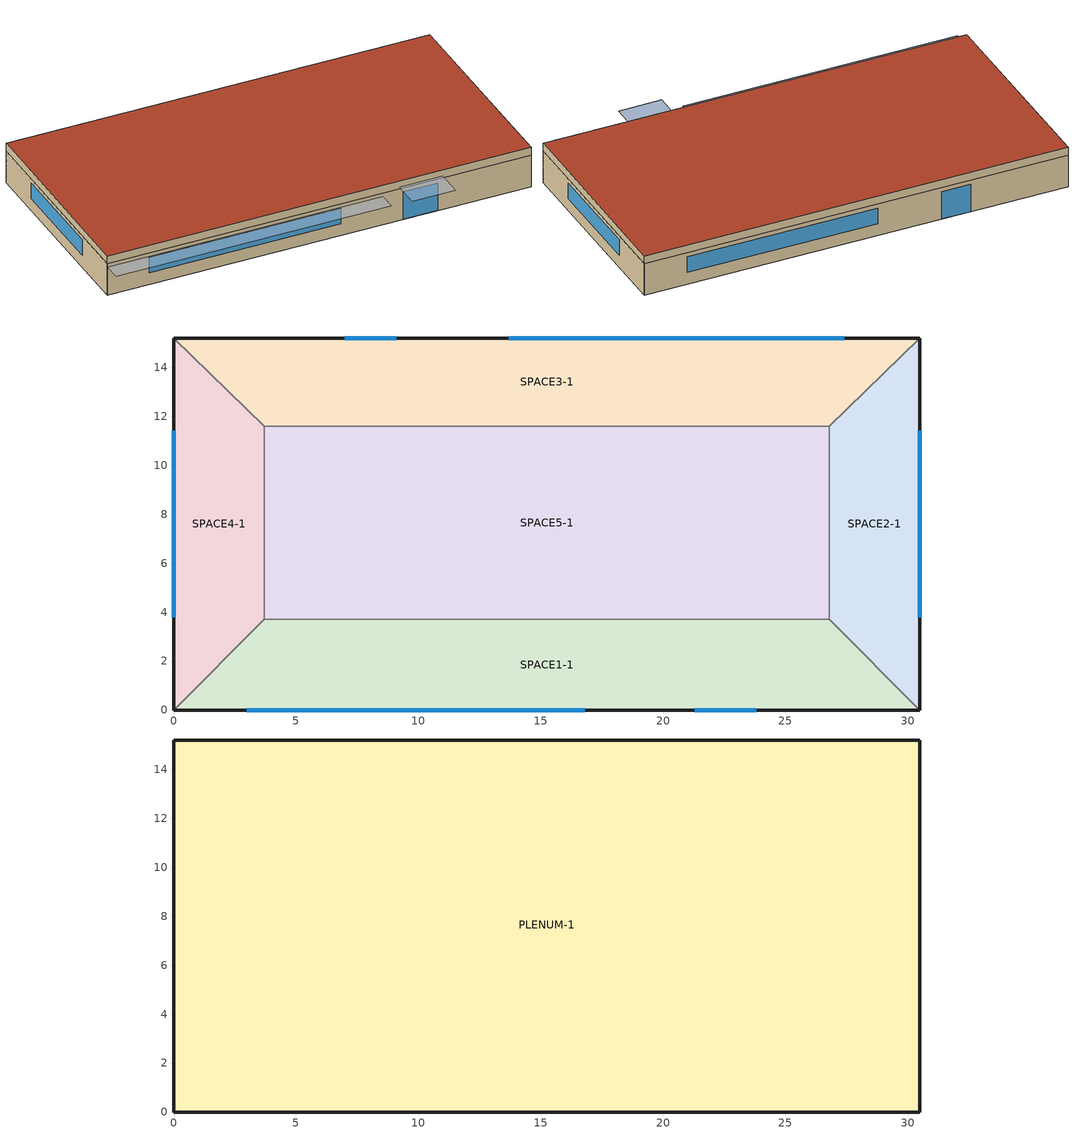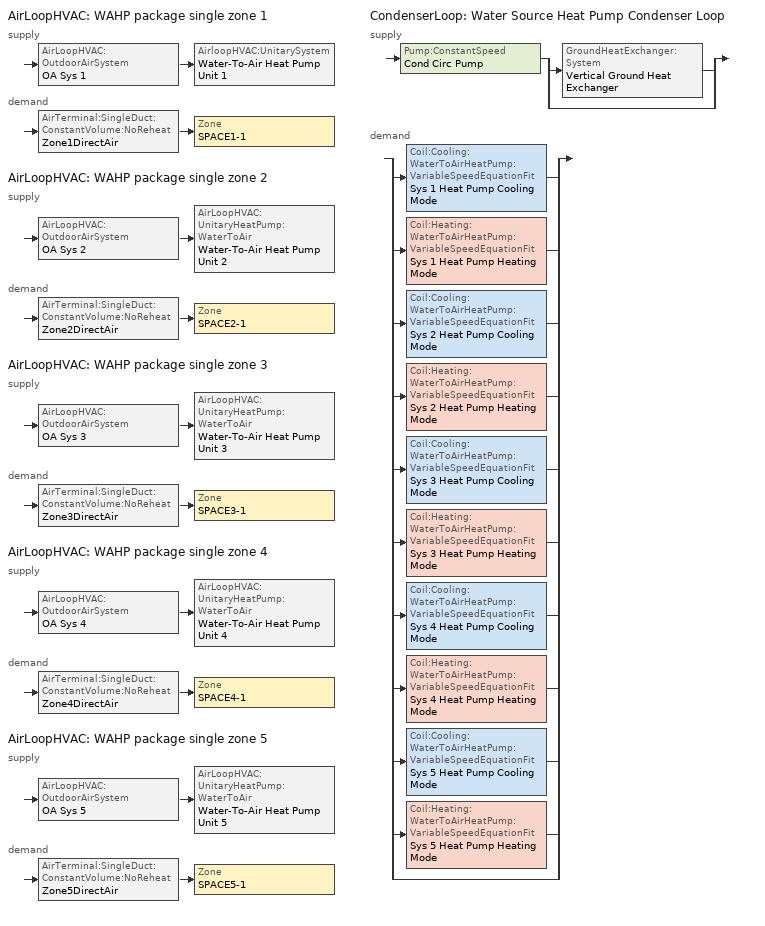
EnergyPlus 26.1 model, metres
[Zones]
SPACE3-1
 floor ground (FLOOR-SLAB-1): 26.8,11.6 3.7,11.6 0,15.2 30.5,15.2 z0
 wall outside (WALL-1): 30.5,15.2 0,15.2 z0:2.4
 wall to SPACE2-1 (INT-WALL-1): 26.8,11.6 30.5,15.2 z0:2.4
 wall to SPACE4-1 (INT-WALL-1): 0,15.2 3.7,11.6 z0:2.4
 wall to SPACE5-1 (INT-WALL-1): 3.7,11.6 26.8,11.6 z0:2.4
 window (Sgl Grey 3mm): 9.1,15.2 7,15.2 z0:2.1
 window (Dbl Clr 3mm/13mm Air): 27.4,15.2 13.7,15.2 z0.9:2.1
SPACE1-1
 floor ground (FLOOR-SLAB-1): 26.8,3.7 30.5,0 0,0 3.7,3.7 z0
 wall outside (WALL-1): 0,0 30.5,0 z0:2.4
 wall to SPACE2-1 (INT-WALL-1): 30.5,0 26.8,3.7 z0:2.4
 wall to SPACE4-1 (INT-WALL-1): 3.7,3.7 0,0 z0:2.4
 wall to SPACE5-1 (INT-WALL-1): 26.8,3.7 3.7,3.7 z0:2.4
 window (Sgl Grey 3mm): 21.3,0 23.8,0 z0:2.1
 window (Dbl Clr 3mm/13mm Air): 3,0 16.8,0 z0.9:2.1
SPACE2-1
 floor ground (FLOOR-SLAB-1): 26.8,11.6 30.5,15.2 30.5,0 26.8,3.7 z0
 wall outside (WALL-1): 30.5,0 30.5,15.2 z0:2.4
 wall to SPACE5-1 (INT-WALL-1): 26.8,11.6 26.8,3.7 z0:2.4
 window (Dbl Clr 3mm/13mm Air): 30.5,3.8 30.5,11.4 z0.9:2.1
SPACE4-1
 floor ground (FLOOR-SLAB-1): 3.7,3.7 0,0 0,15.2 3.7,11.6 z0
 wall outside (WALL-1): 0,15.2 0,0 z0:2.4
 wall to SPACE5-1 (INT-WALL-1): 3.7,3.7 3.7,11.6 z0:2.4
 window (Dbl Clr 3mm/13mm Air): 0,11.4 0,3.8 z0.9:2.1
SPACE5-1
 floor ground (FLOOR-SLAB-1): 26.8,11.6 26.8,3.7 3.7,3.7 3.7,11.6 z0
PLENUM-1
 floor to SPACE1-1 (CLNG-1): 26.8,3.7 30.5,0 0,0 3.7,3.7 z2.4
 floor to SPACE2-1 (CLNG-1): 26.8,11.6 30.5,15.2 30.5,0 26.8,3.7 z2.4
 floor to SPACE3-1 (CLNG-1): 26.8,11.6 3.7,11.6 0,15.2 30.5,15.2 z2.4
 floor to SPACE4-1 (CLNG-1): 3.7,3.7 0,0 0,15.2 3.7,11.6 z2.4
 floor to SPACE5-1 (CLNG-1): 26.8,11.6 26.8,3.7 3.7,3.7 3.7,11.6 z2.4
 wall outside (WALL-1): 30.5,15.2 0,15.2 0,0 30.5,0 30.5,15.2 z2.4:3
 roof outside (ROOF-1): 0,15.2 0,0 30.5,0 30.5,15.2 z3
shading: 0,-1.3 0,0 19.8,0 19.8,-1.3 z2.2; 21,-2 21,0 24.1,0 24.1,-2 z2.6
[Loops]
AirLoopHVAC 'WAHP package single zone 1'
 supply: AirLoopHVAC:OutdoorAirSystem 'OA Sys 1' > AirloopHVAC:UnitarySystem 'Water-To-Air Heat Pump Unit 1'
 demand: AirTerminal:SingleDuct:ConstantVolume:NoReheat 'Zone1DirectAir' > Zone 'SPACE1-1'
AirLoopHVAC 'WAHP package single zone 2'
 supply: AirLoopHVAC:OutdoorAirSystem 'OA Sys 2' > AirLoopHVAC:UnitaryHeatPump:WaterToAir 'Water-To-Air Heat Pump Unit 2'
 demand: AirTerminal:SingleDuct:ConstantVolume:NoReheat 'Zone2DirectAir' > Zone 'SPACE2-1'
AirLoopHVAC 'WAHP package single zone 3'
 supply: AirLoopHVAC:OutdoorAirSystem 'OA Sys 3' > AirLoopHVAC:UnitaryHeatPump:WaterToAir 'Water-To-Air Heat Pump Unit 3'
 demand: AirTerminal:SingleDuct:ConstantVolume:NoReheat 'Zone3DirectAir' > Zone 'SPACE3-1'
AirLoopHVAC 'WAHP package single zone 4'
 supply: AirLoopHVAC:OutdoorAirSystem 'OA Sys 4' > AirLoopHVAC:UnitaryHeatPump:WaterToAir 'Water-To-Air Heat Pump Unit 4'
 demand: AirTerminal:SingleDuct:ConstantVolume:NoReheat 'Zone4DirectAir' > Zone 'SPACE4-1'
AirLoopHVAC 'WAHP package single zone 5'
 supply: AirLoopHVAC:OutdoorAirSystem 'OA Sys 5' > AirLoopHVAC:UnitaryHeatPump:WaterToAir 'Water-To-Air Heat Pump Unit 5'
 demand: AirTerminal:SingleDuct:ConstantVolume:NoReheat 'Zone5DirectAir' > Zone 'SPACE5-1'
CondenserLoop 'Water Source Heat Pump Condenser Loop'
 supply: Pump:ConstantSpeed 'Cond Circ Pump' > split
  | GroundHeatExchanger:System 'Vertical Ground Heat Exchanger'
  | bypass
 demand: split
  | Coil:Cooling:WaterToAirHeatPump:VariableSpeedEquationFit 'Sys 1 Heat Pump Cooling Mode'
  | Coil:Heating:WaterToAirHeatPump:VariableSpeedEquationFit 'Sys 1 Heat Pump Heating Mode'
  | Coil:Cooling:WaterToAirHeatPump:VariableSpeedEquationFit 'Sys 2 Heat Pump Cooling Mode'
  | Coil:Heating:WaterToAirHeatPump:VariableSpeedEquationFit 'Sys 2 Heat Pump Heating Mode'
  | Coil:Cooling:WaterToAirHeatPump:VariableSpeedEquationFit 'Sys 3 Heat Pump Cooling Mode'
  | Coil:Heating:WaterToAirHeatPump:VariableSpeedEquationFit 'Sys 3 Heat Pump Heating Mode'
  | Coil:Cooling:WaterToAirHeatPump:VariableSpeedEquationFit 'Sys 4 Heat Pump Cooling Mode'
  | Coil:Heating:WaterToAirHeatPump:VariableSpeedEquationFit 'Sys 4 Heat Pump Heating Mode'
  | Coil:Cooling:WaterToAirHeatPump:VariableSpeedEquationFit 'Sys 5 Heat Pump Cooling Mode'
  | Coil:Heating:WaterToAirHeatPump:VariableSpeedEquationFit 'Sys 5 Heat Pump Heating Mode'
  | bypass
[Building]
Building: Loads convergence tolerance value=0.04; Maximum number of warmup days=25; Minimum number of warmup days=6; North axis=30; Solar distribution=FullExterior; Temperature convergence tolerance value=0.4; Terrain=City
[Site:GroundTemperature:BuildingSurface]
20.03, 20.03, 20.13, 20.3, 20.43, 20.52, 20.62, 20.77, 20.78, 20.55, 20.44, 20.2
[Site:GroundTemperature:Deep]
16.5, 16.5, 16.5, 16.5, 16.5, 16.5, 16.5, 16.5, 16.5, 16.5, 16.5, 16.5
[Site:GroundTemperature:Undisturbed:KusudaAchenbach]
Vertical Ground Heat Exchanger Ground Temps: 3.2, 13.375, 8, 920, 2551.09, 0.692626
[Site:Location]
CHICAGO_IL_USA TMY2-94846: Elevation=190; Latitude=41.78; Longitude=-87.75; Time zone=-6
[SizingPeriod:DesignDay] Barometric pressure=99063; Day of month=21; Daylight saving time indicator=No; Humidity condition type=WetBulb; Rain indicator=No; Snow indicator=No; Solar model indicator=ASHRAEClearSky
Name | Daily dry bulb temperature range | Day type | Maximum dry bulb temperature | Month | Sky clearness | Wetbulb or dewpoint at maximum dry bulb | Wind direction | Wind speed
CHICAGO_IL_USA Annual Cooling 1% Design Conditions DB/MCWB | 10.7 | SummerDesignDay | 31.5 | 7 | 1 | 23 | 230 | 5.3
CHICAGO_IL_USA Annual Heating 99% Design Conditions DB | 0 | WinterDesignDay | -17.3 | 1 | 0 | -17.3 | 270 | 4.9
[Construction]
CLNG-1: MAT-CLNG-1
Dbl Clr 3mm/13mm Air: CLEAR 3MM, AIR 13MM, CLEAR 3MM
FLOOR-SLAB-1: CC03
INT-WALL-1: GP02, AL21, GP02
ROOF-1: RG01, BR01, IN46, WD01
Sgl Grey 3mm: GREY 3MM
WALL-1: WD01, PW03, IN02, GP01
[Material] Thermal absorptance=0.9
Name | Conductivity | Density | Roughness | Solar absorptance | Specific heat | Thickness | Visible absorptance
BR01 | 0.162 | 1121 | VeryRough | 0.7 | 1464 | 0.0095 | 0.7
CC03 | 1.31 | 2243 | MediumRough | 0.65 | 837 | 0.1016 | 0.65
GP01 | 0.16 | 801 | MediumSmooth | 0.75 | 837 | 0.0127 | 0.75
GP02 | 0.16 | 801 | MediumSmooth | 0.75 | 837 | 0.0159 | 0.75
IN02 | 0.043 | 10 | Rough | 0.75 | 837 | 0.0901 | 0.75
IN46 | 0.023 | 24 | VeryRough | 0.5 | 1590 | 0.0762 | 0.5
PW03 | 0.115 | 545 | MediumSmooth | 0.78 | 1213 | 0.0127 | 0.78
RG01 | 1.442 | 881 | Rough | 0.65 | 1674 | 0.0127 | 0.65
WD01 | 0.115 | 513 | MediumSmooth | 0.78 | 1381 | 0.0191 | 0.78
[Material:AirGap]
AL21: Thermal resistance=0.157
[Material:NoMass]
MAT-CLNG-1: Roughness=Rough; Solar absorptance=0.65; Thermal absorptance=0.65; Thermal resistance=0.652259; Visible absorptance=0.65
[WindowMaterial:Gas]
AIR 13MM: Gas type=Air; Thickness=0.0127
[WindowMaterial:Glazing] Back side infrared hemispherical emissivity=0.84; Conductivity=0.9; Front side infrared hemispherical emissivity=0.84; Infrared transmittance at normal incidence=0; Optical data type=SpectralAverage; Thickness=0.003
Name | Back side solar reflectance at normal incidence | Back side visible reflectance at normal incidence | Front side solar reflectance at normal incidence | Front side visible reflectance at normal incidence | Solar transmittance at normal incidence | Visible transmittance at normal incidence
CLEAR 3MM | 0.075 | 0.081 | 0.075 | 0.081 | 0.837 | 0.898
GREY 3MM | 0.061 | 0.061 | 0.061 | 0.061 | 0.626 | 0.611
[AirLoopHVAC] Design supply air flow rate=1
WAHP package single zone 1; WAHP package single zone 2; WAHP package single zone 3; WAHP package single zone 4; WAHP package single zone 5
[AirLoopHVAC:UnitaryHeatPump:WaterToAir] Availability schedule=FanAndCoilAvailSched; Cooling convergence=0.001; Fan placement=BlowThrough; Heating convergence=0.001; Maximum outdoor dry bulb temperature for supplemental heater operation=21; Maximum supply air temperature from supplemental heater=50; Supply air fan operating mode schedule=ContinuousFanSch; Supply air flow rate=1
Name | Controlling zone or thermostat location | Cooling coil | Heating coil | Supplemental heating coil | Supply air fan
Water-To-Air Heat Pump Unit 2 | SPACE2-1 | Sys 2 Heat Pump Cooling Mode | Sys 2 Heat Pump Heating Mode | Heat Pump DX Supp Heating Coil 2 | Supply Fan 2
Water-To-Air Heat Pump Unit 3 | SPACE3-1 | Sys 3 Heat Pump Cooling Mode | Sys 3 Heat Pump Heating Mode | Heat Pump DX Supp Heating Coil 3 | Supply Fan 3
Water-To-Air Heat Pump Unit 4 | SPACE4-1 | Sys 4 Heat Pump Cooling Mode | Sys 4 Heat Pump Heating Mode | Heat Pump DX Supp Heating Coil 4 | Supply Fan 4
Water-To-Air Heat Pump Unit 5 | SPACE5-1 | Sys 5 Heat Pump Cooling Mode | Sys 5 Heat Pump Heating Mode | Heat Pump DX Supp Heating Coil 5 | Supply Fan 5
[AirLoopHVAC:UnitarySystem]
Water-To-Air Heat Pump Unit 1: Availability schedule=On; Control type=Load; Controlling zone or thermostat location=SPACE1-1; Cooling coil=Sys 1 Heat Pump Cooling Mode; Cooling supply air flow rate=1; Cooling supply air flow rate method=SupplyAirFlowRate; Fan placement=BlowThrough; Heating coil=Sys 1 Heat Pump Heating Mode; Heating supply air flow rate=1; Heating supply air flow rate method=SupplyAirFlowRate; Maximum supply air temperature=50; No load supply air flow rate=0; No load supply air flow rate control set to low speed=No; No load supply air flow rate method=SupplyAirFlowRate; Supplemental heating coil=Heat Pump DX Supp Heating Coil 1; Supply air fan operating mode schedule=ContinuousFanSch; Supply fan=Supply Fan 1
[AirTerminal:SingleDuct:ConstantVolume:NoReheat] Availability schedule=FanAndCoilAvailSched; Maximum air flow rate=1
Zone1DirectAir; Zone2DirectAir; Zone3DirectAir; Zone4DirectAir; Zone5DirectAir
[AvailabilityManager:Scheduled]
Name | Schedule
Heat Pump 1 Avail; Heat Pump 2 Avail; Heat Pump 3 Avail; Heat Pump 4 Avail; Heat Pump 5 Avail | FanAndCoilAvailSched
Outdoor Air 1 Avail; Outdoor Air 2 Avail; Outdoor Air 3 Avail; Outdoor Air 4 Avail; Outdoor Air 5 Avail | OutdoorAirAvailSched
[Coil:Cooling:WaterToAirHeatPump:VariableSpeedEquationFit] Energy part load fraction curve=VS Energy Part Load Fraction 1; Fan delay time=60; Flag for using hot gas reheat 0 or 1=0; Initial moisture evaporation rate divided by steady state ac latent capacity=0; Latent capacity time constant=60; Maximum cycling rate=2.5; Nominal speed level=10; Nominal time for condensate to begin leaving the coil=0; Number of speeds=10; Rated air flow rate at selected nominal speed level=1; Rated water flow rate at selected nominal speed level=0.00165; Speed 1 energy input ratio function of air flow fraction curve=EIR VS AirFrac Test; Speed 1 energy input ratio function of temperature curve=EIR VS Temp1 Test; Speed 1 energy input ratio function of water flow fraction curve=EIR VS WaterFrac Test; Speed 1 reference unit gross rated cooling cop=4; Speed 1 reference unit gross rated sensible heat ratio=0.75; Speed 1 reference unit gross rated total cooling capacity=1524.1; Speed 1 reference unit rated air flow rate=0.135907; Speed 1 reference unit rated water flow rate=0.000381695; Speed 1 reference unit waste heat fraction of input power at rated conditions=0.1; Speed 1 total cooling capacity function of air flow fraction curve=TC VS AirFrac Test; Speed 1 total cooling capacity function of temperature curve=TC VS Temp1 Test; Speed 1 total cooling capacity function of water flow fraction curve=TC VS WaterFrac Test; Speed 1 waste heat function of temperature curve=wasteHeat VS Temp1 Test; Speed 2 energy input ratio function of air flow fraction curve=EIR VS AirFrac Test; Speed 2 energy input ratio function of temperature curve=EIR VS Temp1 Test; Speed 2 energy input ratio function of water flow fraction curve=EIR VS WaterFrac Test; Speed 2 reference unit gross rated cooling cop=4; Speed 2 reference unit gross rated sensible heat ratio=0.75; Speed 2 reference unit gross rated total cooling capacity=1877.9; Speed 2 reference unit rated air flow rate=0.151008; Speed 2 reference unit rated water flow rate=0.000381695; Speed 2 reference unit waste heat fraction of input power at rated conditions=0.1; Speed 2 total cooling capacity function of air flow fraction curve=TC VS AirFrac Test; Speed 2 total cooling capacity function of temperature curve=TC VS Temp1 Test; Speed 2 total cooling capacity function of water flow fraction curve=TC VS WaterFrac Test; Speed 2 waste heat function of temperature curve=wasteHeat VS Temp1 Test; Speed 3 energy input ratio function of air flow fraction curve=EIR VS AirFrac Test; Speed 3 energy input ratio function of temperature curve=EIR VS Temp1 Test; Speed 3 energy input ratio function of water flow fraction curve=EIR VS WaterFrac Test; Speed 3 reference unit gross rated cooling cop=4; Speed 3 reference unit gross rated sensible heat ratio=0.75; Speed 3 reference unit gross rated total cooling capacity=2226.6; Speed 3 reference unit rated air flow rate=0.166109; Speed 3 reference unit rated water flow rate=0.000381695; Speed 3 reference unit waste heat fraction of input power at rated conditions=0.1; Speed 3 total cooling capacity function of air flow fraction curve=TC VS AirFrac Test; Speed 3 total cooling capacity function of temperature curve=TC VS Temp1 Test; Speed 3 total cooling capacity function of water flow fraction curve=TC VS WaterFrac Test; Speed 3 waste heat function of temperature curve=wasteHeat VS Temp1 Test; Speed 4 energy input ratio function of air flow fraction curve=EIR VS AirFrac Test; Speed 4 energy input ratio function of temperature curve=EIR VS Temp1 Test; Speed 4 energy input ratio function of water flow fraction curve=EIR VS WaterFrac Test; Speed 4 reference unit gross rated cooling cop=4; Speed 4 reference unit gross rated sensible heat ratio=0.75; Speed 4 reference unit gross rated total cooling capacity=2911.3; Speed 4 reference unit rated air flow rate=0.19631; Speed 4 reference unit rated water flow rate=0.000381695; Speed 4 reference unit waste heat fraction of input power at rated conditions=0.1; Speed 4 total cooling capacity function of air flow fraction curve=TC VS AirFrac Test; Speed 4 total cooling capacity function of temperature curve=TC VS Temp1 Test; Speed 4 total cooling capacity function of water flow fraction curve=TC VS WaterFrac Test; Speed 4 waste heat function of temperature curve=wasteHeat VS Temp1 Test; Speed 5 energy input ratio function of air flow fraction curve=EIR VS AirFrac Test; Speed 5 energy input ratio function of temperature curve=EIR VS Temp1 Test; Speed 5 energy input ratio function of water flow fraction curve=EIR VS WaterFrac Test; Speed 5 reference unit gross rated cooling cop=4; Speed 5 reference unit gross rated sensible heat ratio=0.75; Speed 5 reference unit gross rated total cooling capacity=3581.7; Speed 5 reference unit rated air flow rate=0.226512; Speed 5 reference unit rated water flow rate=0.000381695; Speed 5 reference unit waste heat fraction of input power at rated conditions=0.1; Speed 5 total cooling capacity function of air flow fraction curve=TC VS AirFrac Test; Speed 5 total cooling capacity function of temperature curve=TC VS Temp1 Test; Speed 5 total cooling capacity function of water flow fraction curve=TC VS WaterFrac Test; Speed 5 waste heat function of temperature curve=wasteHeat VS Temp1 Test; Speed 6 energy input ratio function of air flow fraction curve=EIR VS AirFrac Test; Speed 6 energy input ratio function of temperature curve=EIR VS Temp1 Test; Speed 6 energy input ratio function of water flow fraction curve=EIR VS WaterFrac Test; Speed 6 reference unit gross rated cooling cop=4; Speed 6 reference unit gross rated sensible heat ratio=0.75; Speed 6 reference unit gross rated total cooling capacity=4239.5; Speed 6 reference unit rated air flow rate=0.256714; Speed 6 reference unit rated water flow rate=0.000381695; Speed 6 reference unit waste heat fraction of input power at rated conditions=0.1; Speed 6 total cooling capacity function of air flow fraction curve=TC VS AirFrac Test; Speed 6 total cooling capacity function of temperature curve=TC VS Temp1 Test; Speed 6 total cooling capacity function of water flow fraction curve=TC VS WaterFrac Test; Speed 6 waste heat function of temperature curve=wasteHeat VS Temp1 Test; Speed 7 energy input ratio function of air flow fraction curve=EIR VS AirFrac Test; Speed 7 energy input ratio function of temperature curve=EIR VS Temp1 Test; Speed 7 energy input ratio function of water flow fraction curve=EIR VS WaterFrac Test; Speed 7 reference unit gross rated cooling cop=4; Speed 7 reference unit gross rated sensible heat ratio=0.75; Speed 7 reference unit gross rated total cooling capacity=4885.7; Speed 7 reference unit rated air flow rate=0.286915; Speed 7 reference unit rated water flow rate=0.000381695; Speed 7 reference unit waste heat fraction of input power at rated conditions=0.1; Speed 7 total cooling capacity function of air flow fraction curve=TC VS AirFrac Test; Speed 7 total cooling capacity function of temperature curve=TC VS Temp1 Test; Speed 7 total cooling capacity function of water flow fraction curve=TC VS WaterFrac Test; Speed 7 waste heat function of temperature curve=wasteHeat VS Temp1 Test; Speed 8 energy input ratio function of air flow fraction curve=EIR VS AirFrac Test; Speed 8 energy input ratio function of temperature curve=EIR VS Temp1 Test; Speed 8 energy input ratio function of water flow fraction curve=EIR VS WaterFrac Test; Speed 8 reference unit gross rated cooling cop=4; Speed 8 reference unit gross rated sensible heat ratio=0.75; Speed 8 reference unit gross rated total cooling capacity=5520.7; Speed 8 reference unit rated air flow rate=0.317117; Speed 8 reference unit rated water flow rate=0.000381695; Speed 8 reference unit waste heat fraction of input power at rated conditions=0.1; Speed 8 total cooling capacity function of air flow fraction curve=TC VS AirFrac Test; Speed 8 total cooling capacity function of temperature curve=TC VS Temp1 Test; Speed 8 total cooling capacity function of water flow fraction curve=TC VS WaterFrac Test; Speed 8 waste heat function of temperature curve=wasteHeat VS Temp1 Test; Speed 9 energy input ratio function of air flow fraction curve=EIR VS AirFrac Test; Speed 9 energy input ratio function of temperature curve=EIR VS Temp1 Test; Speed 9 energy input ratio function of water flow fraction curve=EIR VS WaterFrac Test; Speed 9 reference unit gross rated cooling cop=4; Speed 9 reference unit gross rated sensible heat ratio=0.75; Speed 9 reference unit gross rated total cooling capacity=6144.8; Speed 9 reference unit rated air flow rate=0.347318; Speed 9 reference unit rated water flow rate=0.000381695; Speed 9 reference unit waste heat fraction of input power at rated conditions=0.1; Speed 9 total cooling capacity function of air flow fraction curve=TC VS AirFrac Test; Speed 9 total cooling capacity function of temperature curve=TC VS Temp1 Test; Speed 9 total cooling capacity function of water flow fraction curve=TC VS WaterFrac Test; Speed 9 waste heat function of temperature curve=wasteHeat VS Temp1 Test; Speed 10 energy input ratio function of air flow fraction curve=EIR VS AirFrac Test; Speed 10 energy input ratio function of temperature curve=EIR VS Temp1 Test; Speed 10 energy input ratio function of water flow fraction curve=EIR VS WaterFrac Test; Speed 10 reference unit gross rated cooling cop=4; Speed 10 reference unit gross rated sensible heat ratio=0.75; Speed 10 reference unit gross rated total cooling capacity=6758; Speed 10 reference unit rated air flow rate=0.37752; Speed 10 reference unit rated water flow rate=0.000381695; Speed 10 reference unit waste heat fraction of input power at rated conditions=0.1; Speed 10 total cooling capacity function of air flow fraction curve=TC VS AirFrac Test; Speed 10 total cooling capacity function of temperature curve=TC VS Temp1 Test; Speed 10 total cooling capacity function of water flow fraction curve=TC VS WaterFrac Test; Speed 10 waste heat function of temperature curve=wasteHeat VS Temp1 Test
Name | Gross rated total cooling capacity at selected nominal speed level
Sys 1 Heat Pump Cooling Mode; Sys 3 Heat Pump Cooling Mode; Sys 5 Heat Pump Cooling Mode | 23125.6
Sys 2 Heat Pump Cooling Mode; Sys 4 Heat Pump Cooling Mode | 11562.8
[Coil:Heating:Fuel] Availability schedule=FanAndCoilAvailSched; Burner efficiency=0.8; Fuel type=NaturalGas; Nominal capacity=32000
Heat Pump DX Supp Heating Coil 1; Heat Pump DX Supp Heating Coil 2; Heat Pump DX Supp Heating Coil 3; Heat Pump DX Supp Heating Coil 4; Heat Pump DX Supp Heating Coil 5
[Coil:Heating:WaterToAirHeatPump:VariableSpeedEquationFit] Energy part load fraction curve=VS Energy Part Load Fraction 1; Nominal speed level=10; Number of speeds=10; Rated air flow rate at selected nominal speed level=1; Rated water flow rate at selected nominal speed level=0.00165; Speed 1 energy input ratio function of air flow fraction curve=EIRH VS AirFrac Test; Speed 1 energy input ratio function of temperature curve=EIRH VS Temp1 Test; Speed 1 energy input ratio function of water flow fraction curve=EIRH VS WaterFrac Test; Speed 1 heating capacity function of temperature curve=Heating VS Temp1 Test; Speed 1 heating capacity function of water flow fraction curve=Heating VS WaterFrac Test; Speed 1 reference unit gross rated heating capacity=1838.7; Speed 1 reference unit gross rated heating cop=5; Speed 1 reference unit rated air flow rate=0.166109; Speed 1 reference unit rated water flow rate=0.000381695; Speed 1 reference unit waste heat fraction of input power at rated conditions=0.1; Speed 1 total heating capacity function of air flow fraction curve=Heating VS AirFrac Test; Speed 1 waste heat function of temperature curve=Heating wasteHeat VS Temp1 Test; Speed 2 energy input ratio function of air flow fraction curve=EIRH VS AirFrac Test; Speed 2 energy input ratio function of temperature curve=EIRH VS Temp1 Test; Speed 2 energy input ratio function of water flow fraction curve=EIRH VS WaterFrac Test; Speed 2 heating capacity function of temperature curve=Heating VS Temp1 Test; Speed 2 heating capacity function of water flow fraction curve=Heating VS WaterFrac Test; Speed 2 reference unit gross rated heating capacity=2295.5; Speed 2 reference unit gross rated heating cop=5; Speed 2 reference unit rated air flow rate=0.179322; Speed 2 reference unit rated water flow rate=0.000381695; Speed 2 reference unit waste heat fraction of input power at rated conditions=0.1; Speed 2 total heating capacity function of air flow fraction curve=Heating VS AirFrac Test; Speed 2 waste heat function of temperature curve=Heating wasteHeat VS Temp1 Test; Speed 3 energy input ratio function of air flow fraction curve=EIRH VS AirFrac Test; Speed 3 energy input ratio function of temperature curve=EIRH VS Temp1 Test; Speed 3 energy input ratio function of water flow fraction curve=EIRH VS WaterFrac Test; Speed 3 heating capacity function of temperature curve=Heating VS Temp1 Test; Speed 3 heating capacity function of water flow fraction curve=Heating VS WaterFrac Test; Speed 3 reference unit gross rated heating capacity=2751.3; Speed 3 reference unit gross rated heating cop=5; Speed 3 reference unit rated air flow rate=0.192535; Speed 3 reference unit rated water flow rate=0.000381695; Speed 3 reference unit waste heat fraction of input power at rated conditions=0.1; Speed 3 total heating capacity function of air flow fraction curve=Heating VS AirFrac Test; Speed 3 waste heat function of temperature curve=Heating wasteHeat VS Temp1 Test; Speed 4 energy input ratio function of air flow fraction curve=EIRH VS AirFrac Test; Speed 4 energy input ratio function of temperature curve=EIRH VS Temp1 Test; Speed 4 energy input ratio function of water flow fraction curve=EIRH VS WaterFrac Test; Speed 4 heating capacity function of temperature curve=Heating VS Temp1 Test; Speed 4 heating capacity function of water flow fraction curve=Heating VS WaterFrac Test; Speed 4 reference unit gross rated heating capacity=3659.6; Speed 4 reference unit gross rated heating cop=5; Speed 4 reference unit rated air flow rate=0.218962; Speed 4 reference unit rated water flow rate=0.000381695; Speed 4 reference unit waste heat fraction of input power at rated conditions=0.1; Speed 4 total heating capacity function of air flow fraction curve=Heating VS AirFrac Test; Speed 4 waste heat function of temperature curve=Heating wasteHeat VS Temp1 Test; Speed 5 energy input ratio function of air flow fraction curve=EIRH VS AirFrac Test; Speed 5 energy input ratio function of temperature curve=EIRH VS Temp1 Test; Speed 5 energy input ratio function of water flow fraction curve=EIRH VS WaterFrac Test; Speed 5 heating capacity function of temperature curve=Heating VS Temp1 Test; Speed 5 heating capacity function of water flow fraction curve=Heating VS WaterFrac Test; Speed 5 reference unit gross rated heating capacity=4563.7; Speed 5 reference unit gross rated heating cop=5; Speed 5 reference unit rated air flow rate=0.245388; Speed 5 reference unit rated water flow rate=0.000381695; Speed 5 reference unit waste heat fraction of input power at rated conditions=0.1; Speed 5 total heating capacity function of air flow fraction curve=Heating VS AirFrac Test; Speed 5 waste heat function of temperature curve=Heating wasteHeat VS Temp1 Test; Speed 6 energy input ratio function of air flow fraction curve=EIRH VS AirFrac Test; Speed 6 energy input ratio function of temperature curve=EIRH VS Temp1 Test; Speed 6 energy input ratio function of water flow fraction curve=EIRH VS WaterFrac Test; Speed 6 heating capacity function of temperature curve=Heating VS Temp1 Test; Speed 6 heating capacity function of water flow fraction curve=Heating VS WaterFrac Test; Speed 6 reference unit gross rated heating capacity=5463.3; Speed 6 reference unit gross rated heating cop=5; Speed 6 reference unit rated air flow rate=0.271814; Speed 6 reference unit rated water flow rate=0.000381695; Speed 6 reference unit waste heat fraction of input power at rated conditions=0.1; Speed 6 total heating capacity function of air flow fraction curve=Heating VS AirFrac Test; Speed 6 waste heat function of temperature curve=Heating wasteHeat VS Temp1 Test; Speed 7 energy input ratio function of air flow fraction curve=EIRH VS AirFrac Test; Speed 7 energy input ratio function of temperature curve=EIRH VS Temp1 Test; Speed 7 energy input ratio function of water flow fraction curve=EIRH VS WaterFrac Test; Speed 7 heating capacity function of temperature curve=Heating VS Temp1 Test; Speed 7 heating capacity function of water flow fraction curve=Heating VS WaterFrac Test; Speed 7 reference unit gross rated heating capacity=6358.4; Speed 7 reference unit gross rated heating cop=5; Speed 7 reference unit rated air flow rate=0.298241; Speed 7 reference unit rated water flow rate=0.000381695; Speed 7 reference unit waste heat fraction of input power at rated conditions=0.1; Speed 7 total heating capacity function of air flow fraction curve=Heating VS AirFrac Test; Speed 7 waste heat function of temperature curve=Heating wasteHeat VS Temp1 Test; Speed 8 energy input ratio function of air flow fraction curve=EIRH VS AirFrac Test; Speed 8 energy input ratio function of temperature curve=EIRH VS Temp1 Test; Speed 8 energy input ratio function of water flow fraction curve=EIRH VS WaterFrac Test; Speed 8 heating capacity function of temperature curve=Heating VS Temp1 Test; Speed 8 heating capacity function of water flow fraction curve=Heating VS WaterFrac Test; Speed 8 reference unit gross rated heating capacity=7248.5; Speed 8 reference unit gross rated heating cop=5; Speed 8 reference unit rated air flow rate=0.324667; Speed 8 reference unit rated water flow rate=0.000381695; Speed 8 reference unit waste heat fraction of input power at rated conditions=0.1; Speed 8 total heating capacity function of air flow fraction curve=Heating VS AirFrac Test; Speed 8 waste heat function of temperature curve=Heating wasteHeat VS Temp1 Test; Speed 9 energy input ratio function of air flow fraction curve=EIRH VS AirFrac Test; Speed 9 energy input ratio function of temperature curve=EIRH VS Temp1 Test; Speed 9 energy input ratio function of water flow fraction curve=EIRH VS WaterFrac Test; Speed 9 heating capacity function of temperature curve=Heating VS Temp1 Test; Speed 9 heating capacity function of water flow fraction curve=Heating VS WaterFrac Test; Speed 9 reference unit gross rated heating capacity=8133.6; Speed 9 reference unit gross rated heating cop=5; Speed 9 reference unit rated air flow rate=0.351094; Speed 9 reference unit rated water flow rate=0.000381695; Speed 9 reference unit waste heat fraction of input power at rated conditions=0.1; Speed 9 total heating capacity function of air flow fraction curve=Heating VS AirFrac Test; Speed 9 waste heat function of temperature curve=Heating wasteHeat VS Temp1 Test; Speed 10 energy input ratio function of air flow fraction curve=EIRH VS AirFrac Test; Speed 10 energy input ratio function of temperature curve=EIRH VS Temp1 Test; Speed 10 energy input ratio function of water flow fraction curve=EIRH VS WaterFrac Test; Speed 10 heating capacity function of temperature curve=Heating VS Temp1 Test; Speed 10 heating capacity function of water flow fraction curve=Heating VS WaterFrac Test; Speed 10 reference unit gross rated heating capacity=9013.2; Speed 10 reference unit gross rated heating cop=5; Speed 10 reference unit rated air flow rate=0.37752; Speed 10 reference unit rated water flow rate=0.000381695; Speed 10 reference unit waste heat fraction of input power at rated conditions=0.1; Speed 10 total heating capacity function of air flow fraction curve=Heating VS AirFrac Test; Speed 10 waste heat function of temperature curve=Heating wasteHeat VS Temp1 Test
Name | Rated heating capacity at selected nominal speed level
Sys 1 Heat Pump Heating Mode; Sys 3 Heat Pump Heating Mode; Sys 5 Heat Pump Heating Mode | 19156.73
Sys 2 Heat Pump Heating Mode; Sys 4 Heat Pump Heating Mode | 10078.4
[CondenserEquipmentList]
All Towers: Vertical Ground Heat Exchanger, GroundHeatExchanger:System
[CondenserEquipmentOperationSchemes]
Tower Loop Operation: Control scheme 1=Year Round Tower Operation; Control scheme 1 schedule=ON
[CondenserLoop]
Water Source Heat Pump Condenser Loop: Condenser equipment operation scheme=Tower Loop Operation; Condenser loop volume=Autocalculate; Fluid type=Water; Load distribution scheme=SequentialLoad; Maximum loop flow rate=0.0099; Maximum loop temperature=80; Minimum loop flow rate=0; Minimum loop temperature=10
[Controller:OutdoorAir] Economizer control action type=ModulateFlow; Economizer control type=NoEconomizer; Lockout type=NoLockout; Maximum outdoor air flow rate=1; Minimum limit type=FixedMinimum; Minimum outdoor air schedule=OAFractionSched
Name | Minimum outdoor air flow rate
OA Controller 1; OA Controller 3 | 0.1
OA Controller 2; OA Controller 4 | 0.05
OA Controller 5 | 0.2
[DesignSpecification:OutdoorAir] Outdoor air flow per person=0.00944; Outdoor air flow per zone=0; Outdoor air flow per zone floor area=0; Outdoor air method=Flow/Person
SZ DSOA SPACE1-1; SZ DSOA SPACE2-1; SZ DSOA SPACE3-1; SZ DSOA SPACE4-1; SZ DSOA SPACE5-1
[ElectricEquipment] Design level calculation method=EquipmentLevel; Fraction latent=0; Fraction lost=0; Fraction radiant=0.3; Schedule=EQUIP-1
Name | Design level | Zone or zonelist or space or spacelist
SPACE1-1 Elec Equipment | 1056 | SPACE1-1
SPACE2-1 Elec Equipment | 456 | SPACE2-1
SPACE3-1 Elec Equipment | 1056 | SPACE3-1
SPACE4-1 Elec Equipment | 456 | SPACE4-1
SPACE5-1 Elec Equipment | 1976 | SPACE5-1
[Fan:OnOff] Availability schedule=FanAndCoilAvailSched; Fan total efficiency=0.5; Maximum flow rate=1; Motor efficiency=0.9; Motor in airstream fraction=1; Pressure rise=300
Supply Fan 2; Supply Fan 3; Supply Fan 4; Supply Fan 5
[Fan:SystemModel]
Supply Fan 1: Availability schedule=FanAndCoilAvailSched; Design electric power consumption=Autosize; Design maximum air flow rate=1; Design power sizing method=TotalEfficiencyAndPressure; Design pressure rise=300; Electric power minimum flow rate fraction=0; Fan total efficiency=0.5; Motor efficiency=0.9; Motor in air stream fraction=1; Speed control method=Discrete
[GroundHeatExchanger:ResponseFactors]
Vertical Ground Heat Exchanger g-functions: G function reference ratio=0.0005; G function g value 1=-0.348322; G function ln t ts value 1=-15.2996; G function g value 2=0.022208; G function ln t ts value 2=-14.201; G function g value 3=0.412345; G function ln t ts value 3=-13.2202; G function g value 4=0.867498; G function ln t ts value 4=-12.2086; G function g value 5=1.357839; G function ln t ts value 5=-11.1888; G function g value 6=1.852024; G function ln t ts value 6=-10.1816; G function g value 7=2.345656; G function ln t ts value 7=-9.1815; G function g value 8=2.593958; G function ln t ts value 8=-8.6809; G function g value 9=2.679; G function ln t ts value 9=-8.5; G function g value 10=3.023; G function ln t ts value 10=-7.8; G function g value 11=3.32; G function ln t ts value 11=-7.2; G function g value 12=3.681; G function ln t ts value 12=-6.5; G function g value 13=4.071; G function ln t ts value 13=-5.9; G function g value 14=4.828; G function ln t ts value 14=-5.2; G function g value 15=6.253; G function ln t ts value 15=-4.5; G function g value 16=7.894; G function ln t ts value 16=-3.963; G function g value 17=11.82; G function ln t ts value 17=-3.27; G function g value 18=15.117; G function ln t ts value 18=-2.864; G function g value 19=18.006; G function ln t ts value 19=-2.577; G function g value 20=22.887; G function ln t ts value 20=-2.171; G function g value 21=26.924; G function ln t ts value 21=-1.884; G function g value 22=38.004; G function ln t ts value 22=-1.191; G function g value 23=49.919; G function ln t ts value 23=-0.497; G function g value 24=53.407; G function ln t ts value 24=-0.274; G function g value 25=56.632; G function ln t ts value 25=-0.051; G function g value 26=59.825; G function ln t ts value 26=0.196; G function g value 27=62.349; G function ln t ts value 27=0.419; G function g value 28=64.524; G function ln t ts value 28=0.642; G function g value 29=66.412; G function ln t ts value 29=0.873; G function g value 30=67.993; G function ln t ts value 30=1.112; G function g value 31=69.162; G function ln t ts value 31=1.335; G function g value 32=70.476; G function ln t ts value 32=1.679; G function g value 33=71.361; G function ln t ts value 33=2.028; G function g value 34=71.79; G function ln t ts value 34=2.275; G function g value 35=72.511; G function ln t ts value 35=3.003; Ghe vertical properties object=Vertical Ground Heat Exchanger Props; Number of boreholes=120
[GroundHeatExchanger:System]
Vertical Ground Heat Exchanger: Design flow rate=0.0099; Ghe vertical responsefactors object=Vertical Ground Heat Exchanger g-functions; Ground thermal conductivity=0.692626; Ground thermal heat capacity=2.347e+06; Undisturbed ground temperature model=Vertical Ground Heat Exchanger Ground Temps; Undisturbed ground temperature model type=Site:GroundTemperature:Undisturbed:KusudaAchenbach
[GroundHeatExchanger:Vertical:Properties]
Vertical Ground Heat Exchanger Props: Borehole diameter=0.127016; Borehole length=76.2; Depth of top of borehole=1; Grout thermal conductivity=0.692626; Grout thermal heat capacity=3.9e+06; Pipe outer diameter=0.0266667; Pipe thermal conductivity=0.391312; Pipe thermal heat capacity=1.542e+06; Pipe thickness=0.00241285; U tube distance=0.051225
[Lights] Design level calculation method=LightingLevel; End use subcategory=GeneralLights; Fraction radiant=0.59; Fraction replaceable=0; Fraction visible=0.2; Return air fraction=0.2; Schedule=LIGHTS-1
Name | Lighting level | Zone or zonelist or space or spacelist
SPACE1-1 Lights | 1584 | SPACE1-1
SPACE2-1 Lights | 684 | SPACE2-1
SPACE3-1 Lights | 1584 | SPACE3-1
SPACE4-1 Lights | 684 | SPACE4-1
SPACE5-1 Lights | 2964 | SPACE5-1
[People] Activity level schedule=ActSchd; Fraction radiant=0.3; Number of people calculation method=People; Number of people schedule=OCCUPY-1
Name | Number of people | Zone or zonelist or space or spacelist
SPACE1-1 People | 11 | SPACE1-1
SPACE2-1 People | 5 | SPACE2-1
SPACE3-1 People | 11 | SPACE3-1
SPACE4-1 People | 5 | SPACE4-1
SPACE5-1 People | 20 | SPACE5-1
[PlantEquipmentOperation:Uncontrolled]
Year Round Tower Operation: Equipment list=All Towers
[Pump:ConstantSpeed]
Cond Circ Pump: Design flow rate=0.0099; Design power consumption=600; Design pump head=50000; Fraction of motor inefficiencies to fluid stream=0; Motor efficiency=0.87; Pump control type=Continuous
[SetpointManager:FollowGroundTemperature]
MyCondenserControl: Control variable=Temperature; Maximum setpoint temperature=80; Minimum setpoint temperature=10; Offset temperature difference=0; Setpoint node or nodelist=Condenser Supply Outlet Node
[Sizing:Zone] Account for dedicated outdoor air system=No; Cooling design air flow method=DesignDay; Cooling design air flow rate=0; Dedicated outdoor air high setpoint temperature for design=Autosize; Dedicated outdoor air low setpoint temperature for design=Autosize; Dedicated outdoor air system control strategy=NeutralSupplyAir; Heating design air flow method=DesignDay; Heating design air flow rate=0; Zone cooling design supply air humidity ratio=0.009; Zone cooling design supply air temperature=14; Zone cooling design supply air temperature input method=SupplyAirTemperature; Zone cooling sizing factor=0; Zone heating design supply air humidity ratio=0.004; Zone heating design supply air temperature=50; Zone heating design supply air temperature input method=SupplyAirTemperature; Zone heating sizing factor=0
Name | Design specification outdoor air object
SPACE1-1 | SZ DSOA SPACE1-1
SPACE2-1 | SZ DSOA SPACE2-1
SPACE3-1 | SZ DSOA SPACE3-1
SPACE4-1 | SZ DSOA SPACE4-1
SPACE5-1 | SZ DSOA SPACE5-1
[ThermostatSetpoint:DualSetpoint] Cooling setpoint temperature schedule=Cooling Setpoints; Heating setpoint temperature schedule=Heating Setpoints
Dual Setpoint Sched 1; Dual Setpoint Sched 2; Dual Setpoint Sched 3; Dual Setpoint Sched 4; Dual Setpoint Sched 5
[Zone] Multiplier=1; Type=1
Name | Ceiling height | Volume
PLENUM-1 | 0.6096 | 283.2
SPACE1-1; SPACE3-1 | 2.4384 | 239.247
SPACE2-1; SPACE4-1 | 2.4384 | 103.311
SPACE5-1 | 2.4384 | 447.683
[ZoneControl:Thermostat] Control type schedule=Dual Zone Control Type Sched
Name | Zone or zonelist | Control 1
Zone 1 Thermostat | SPACE1-1 | Dual Setpoint Sched 1
Zone 2 Thermostat | SPACE2-1 | Dual Setpoint Sched 2
Zone 3 Thermostat | SPACE3-1 | Dual Setpoint Sched 3
Zone 4 Thermostat | SPACE4-1 | Dual Setpoint Sched 4
Zone 5 Thermostat | SPACE5-1 | Dual Setpoint Sched 5
[Zone equipment]
SPACE1-1: Zone1DirectAir
SPACE2-1: Zone2DirectAir
SPACE3-1: Zone3DirectAir
SPACE4-1: Zone4DirectAir
SPACE5-1: Zone5DirectAir
[ZoneInfiltration:DesignFlowRate] Constant term coefficient=0; Design flow rate calculation method=Flow/Zone; Schedule=INFIL-SCH; Temperature term coefficient=0; Velocity squared term coefficient=0; Velocity term coefficient=0.2237
Name | Design flow rate | Zone or zonelist or space or spacelist
SPACE1-1 Infiltration | 0.167 | SPACE1-1
SPACE2-1 Infiltration | 0.0717 | SPACE2-1
SPACE3-1 Infiltration | 0.167 | SPACE3-1
SPACE4-1 Infiltration | 0.0717 | SPACE4-1
SPACE5-1 Infiltration | 0.31089 | SPACE5-1
[Curve:Biquadratic]
Name | Maximum value of x | Maximum value of y | Minimum value of x | Minimum value of y | Coefficient1 constant | Coefficient2 x | Coefficient3 x 2 | Coefficient4 y | Coefficient5 y 2 | Coefficient6 x y
EIR VS Temp1 Test | 25.6 | 48.9 | 10 | 7.2 | 0.138848 | 0.0457985 | -0.00138661 | 0.0141485 | 0.000386055 | -0.000438194
EIRH VS Temp1 Test | 27 | 30 | 7 | 10 | 0.993257 | 0.0201512 | 7.72375e-05 | -0.0317207 | 0.000740649 | -0.000303875
Heating VS Temp1 Test | 27 | 30 | 7 | 10 | 0.617474 | -0.00245669 | -1.8655e-05 | 0.0254921 | -0.000100773 | -0.000109447
Heating wasteHeat VS Temp1 Test | 27 | 30 | 7 | 10 | 1 | 0 | 0 | 0 | 0 | 0
TC VS Temp1 Test | 25.6 | 48.9 | 10 | 7.2 | 1.43085 | -0.0453653 | 0.00199378 | -0.00805944 | 3.93414e-05 | -0.000181187
wasteHeat VS Temp1 Test | 25.6 | 48.9 | 10 | 7.2 | 1 | 0 | 0 | 0 | 0 | 0
[Curve:Quadratic] Maximum value of x=1; Minimum value of x=0; Coefficient3 x 2=0
Name | Coefficient1 constant | Coefficient2 x
EIR VS AirFrac Test; EIR VS WaterFrac Test; EIRH VS AirFrac Test; EIRH VS WaterFrac Test; Heating VS AirFrac Test; Heating VS WaterFrac Test; TC VS AirFrac Test; TC VS WaterFrac Test | 1 | 0
VS Energy Part Load Fraction 1 | 0.85 | 0.15
[Schedule:Compact]
ActSchd: Through: 12/31, For: Alldays, Until: 24:00, 117.24
ContinuousFanSch; On: Through: 12/31, For: AllDays, Until: 24:00, 1
Cooling Setpoints: Through: 12/31, For: AllDays, Until:  5:00, 30, Until: 19:00, 24, Until: 24:00, 30
Dual Zone Control Type Sched: Through: 12/31, For: AllDays, Until: 24:00, 4
EQUIP-1: Through: 12/31, For: Weekdays SummerDesignDay WinterDesignDay, Until: 9:00, 0.02, Until: 10:00, 0.4, Until: 15:00, 0.9, Until: 16:00, 0.8, Until: 17:00, 0.7, Until: 24:00, 0.02, For: CustomDay1 CustomDay2, Until: 9:00, 0.02, Until: 10:00, 0.4, Until: 15:00, 0.9, Until: 16:00, 0.8, Until: 17:00, 0.7, Until: 24:00, 0.02, For: AllOtherDays, Until: 24:00, 0.2
FanAndCoilAvailSched: Through: 3/31, For: AllDays, Until: 24:00, 1, Through: 9/30, For: WeekDays summerdesignday winterdesignday, Until: 5:00, 0, Until: 19:00, 1, Until: 24:00, 0, For: AllotherDays, Until: 24:00, 0, Through: 12/31, For: AllDays, Until: 24:00, 1
Heating Setpoints: Through: 12/31, For: AllDays, Until:  5:00, 15, Until: 19:00, 20, Until: 24:00, 15
INFIL-SCH: Through: 3/31, For: Alldays, Until: 24:00, 1, Through: 10/31, For: Alldays, Until: 24:00, 1, Through: 12/31, For: Alldays, Until: 24:00, 1
LIGHTS-1: Through: 12/31, For: Weekdays SummerDesignDay WinterDesignDay, Until: 9:00, 0.05, Until: 10:00, 0.9, Until: 11:00, 0.95, Until: 12:00, 1, Until: 13:00, 0.95, Until: 14:00, 0.8, Until: 15:00, 0.9, Until: 17:00, 1, Until: 24:00, 0.05, For: AllOtherDays, Until: 24:00, 0.05
OAFractionSched: Through: 12/31, For: AllDays, Until: 5:00, 0, Until: 19:00, 1, Until: 24:00, 0
OCCUPY-1: Through: 12/31, For: Weekdays SummerDesignDay WinterDesignDay, Until: 9:00, 0, Until: 12:00, 1, Until: 13:00, 0.8, Until: 14:00, 0.4, Until: 15:00, 0.8, Until: 17:00, 1, Until: 24:00, 0, For: AllOtherDays, Until: 24:00, 0
OutdoorAirAvailSched: Through: 12/31, For: WeekDays summerdesignday winterdesignday, Until: 5:00, 0, Until: 19:00, 1, Until: 24:00, 0, For: AllotherDays, Until: 24:00, 0
